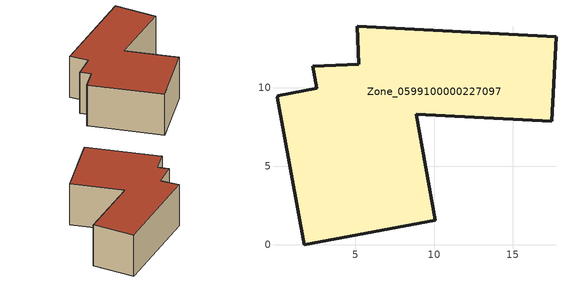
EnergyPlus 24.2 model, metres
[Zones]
Zone_0599100000227097
 floor ground (C_G): 5.21,11.47 5.1,13.9 17.75,13.24 17.47,7.85 8.86,8.3 10.08,1.57 1.74,0 0.01,9.39 0.07,9.39 0.05,9.47 2.54,9.95 2.28,11.35 z0
 wall outside (C_F): 17.47,7.85 17.75,13.24 5.1,13.9 5.21,11.47 2.28,11.35 2.54,9.95 0.05,9.47 0.07,9.39 0.01,9.39 1.74,0 10.08,1.57 8.86,8.3 17.47,7.85 z0:5.85
 roof outside (C_R): 0.01,9.39 1.74,0 10.08,1.57 8.86,8.3 17.47,7.85 17.75,13.24 5.1,13.9 5.21,11.47 2.28,11.35 2.54,9.95 0.05,9.47 0.07,9.39 z5.85
[BUILDING]
Pand.0599100000227097: North Axis=0; Terrain=City; Loads Convergence Tolerance Value=0.04; Temperature Convergence Tolerance Value=0.4; Solar Distribution=FullExterior; Maximum Number of Warmup Days=25; Minimum Number of Warmup Days=1
[Site:Location]
Rotterdam.The.Hague.AP_ZH_NLD Design_Conditions: Latitude=51.96; Longitude=4.45; Time Zone=1; Elevation=-4.5
[SITE:GROUNDTEMPERATURE:BUILDINGSURFACE]
18, 18, 18, 18, 18, 18, 18, 18, 18, 18, 18, 18
[MATERIAL] Thermal Absorptance=0.9; Solar Absorptance=0.7; Visible Absorptance=0.7
Name | Roughness | Thickness | Conductivity | Density | Specific Heat
G.D.1965 | MediumSmooth | 0.15 | 1 | 540 | 1210
F.D.1965 | Rough | 0.3 | 0.857143 | 1920 | 840
R.D.1965 | MediumRough | 0.2 | 0.08 | 1500 | 1000
[CONSTRUCTION]
C_G: G.D.1965
C_F: F.D.1965
C_R: R.D.1965
[ZONE]
Zone_0599100000227097: Type=1; Multiplier=1; Ceiling Height=Autocalculate; Volume=Autocalculate; Floor Area=autocalculate; Part of Total Floor Area=Yes
[ZONEINFILTRATION:DESIGNFLOWRATE]
Infil_Zone_0599100000227097: Zone or ZoneList or Space or SpaceList=Zone_0599100000227097; Schedule=AlwaysOn; Design Flow Rate Calculation Method=Flow/Area; Flow Rate per Floor Area=0.0042; Constant Term Coefficient=1; Temperature Term Coefficient=0; Velocity Term Coefficient=0; Velocity Squared Term Coefficient=0
[HVACTEMPLATE:ZONE:IDEALLOADSAIRSYSTEM]
Zone_0599100000227097: Maximum Heating Supply Air Temperature=50; Minimum Cooling Supply Air Temperature=13; Maximum Heating Supply Air Humidity Ratio=0.0156; Minimum Cooling Supply Air Humidity Ratio=0.0077; Heating Limit=NoLimit; Cooling Limit=NoLimit; Dehumidification Control Type=ConstantSensibleHeatRatio; Cooling Sensible Heat Ratio=0.7; Dehumidification Setpoint=60; Humidification Control Type=None; Humidification Setpoint=30; Outdoor Air Method=None; Outdoor Air Flow Rate per Person=0.00944; Outdoor Air Flow Rate per Zone Floor Area=0; Outdoor Air Flow Rate per Zone=0; Demand Controlled Ventilation Type=None; Outdoor Air Economizer Type=NoEconomizer; Heat Recovery Type=None; Sensible Heat Recovery Effectiveness=0.7; Latent Heat Recovery Effectiveness=0.65
[ZONECONTROL:THERMOSTAT]
ThermostatControl_Zone_0599100000227097: Zone or ZoneList=Zone_0599100000227097; Control Type Schedule=DualSetpointControlType; Control 1=Thermostat_Zone_0599100000227097; Temperature Difference Between Cutout And Setpoint=0
[THERMOSTATSETPOINT:DUALSETPOINT]
Thermostat_Zone_0599100000227097: Heating Setpoint Temperature Schedule=HeatingSetpoint_Zone_0599100000227097; Cooling Setpoint Temperature Schedule=CoolingSetpoint_Zone_0599100000227097
[SCHEDULE:COMPACT]
HeatingSetpoint_Zone_0599100000227097: Through: 12/31, For: AllDays, Until: 24:00, 21
CoolingSetpoint_Zone_0599100000227097: Through: 12/31, For: AllDays, Until: 24:00, 24
DualSetpointControlType: Through: 12/31, For: AllDays, Until: 24:00, 4
AlwaysOn: Through: 12/31, For: AllDays, Until: 24:00, 1
